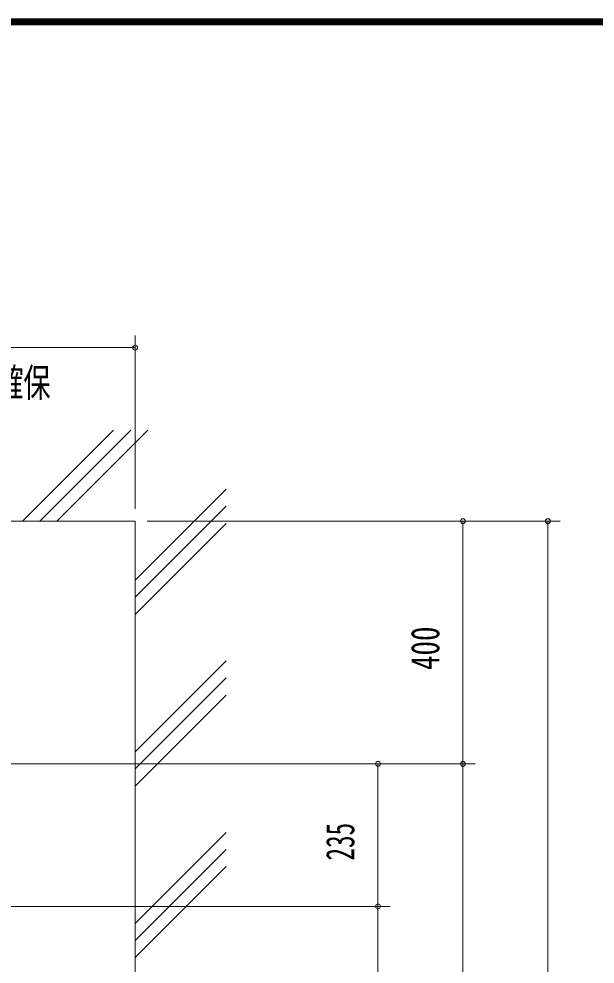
# Model space of a CAD drawing. Units: millimetres, scale not verified. Extents: x -5740 to 5740, y -4020 to 4020.
# Drawn here: x -150 to 799, y 2462 to 4020 of the extents above; entities that cross this region are included whole.
import ezdxf
from ezdxf.enums import TextEntityAlignment as Align

# ---------------------------------------------------------------- set-up
doc = ezdxf.new("R2010")
doc.units = ezdxf.units.MM
doc.header["$LTSCALE"] = 10
for name, color, linetype, lineweight in [('0-3_2ラック-03BODL', 7, 'Continuous', 18), ('0-5_2ラック-43THIN', 4, 'Continuous', 18), ('0-E_2ラック-F寸法', 3, 'Continuous', 18), ('1-2_F-F4PAPAER', 5, 'Continuous', 18)]:
    doc.layers.add(name, color=color, linetype=linetype, lineweight=lineweight)
doc.styles.add('ＭＳ ゴシック', font='')
doc.styles.get('ＭＳ ゴシック').set_extended_font_data('MS Gothic')

msp = doc.modelspace()

# ---------------------------------------------------------------- linework, layer by layer
at = {"layer": '0-3_2ラック-03BODL'}
msp.add_line((41.3, 3192.31), (-1323.7, 3192.31), dxfattribs=at)
msp.add_lwpolyline([(191.3, 907.51), (41.3, 907.51), (41.3, 3192.31)], dxfattribs=at)
at = {"layer": '0-5_2ラック-43THIN'}
for p, q in [((-144.24, 3192.31), (5.76, 3342.31)), ((-115.95, 3192.31), (34.05, 3342.31)), ((-87.67, 3192.31), (62.33, 3342.31)), ((41.3, 3095.01), (191.3, 3245.01)), ((41.3, 3066.73), (191.3, 3216.73)), ((41.3, 3038.45), (191.3, 3188.45)), ((41.3, 2812.17), (191.3, 2962.17)), ((41.3, 2783.89), (191.3, 2933.89)), ((41.3, 2755.6), (191.3, 2905.6)), ((41.3, 2529.33), (191.3, 2679.33)), ((41.3, 2501.05), (191.3, 2651.05)), ((41.3, 2472.76), (191.3, 2622.76))]:
    msp.add_line(p, q, dxfattribs=at)
at = {"layer": '0-E_2ラック-F寸法'}
for p, q in [((41.3, 3498.27), (41.3, 3212.31)), ((41.3, 3478.27), (-418.7, 3478.27)), ((741.3, 3192.31), (61.3, 3192.31)), ((581.3, 3192.31), (581.3, 2792.31)), ((721.3, 3192.31), (721.3, 1012.31)), ((601.3, 2792.31), (-433.47, 2792.31)), ((441.3, 2792.31), (441.3, 2557.31)), ((581.3, 2792.31), (581.3, 1192.31)), ((461.3, 2557.31), (-209.21, 2557.31)), ((441.3, 2557.31), (441.3, 1192.31))]:
    msp.add_line(p, q, dxfattribs=at)
for centre, start, end in [((41.3, 3478.27), 0, 180), ((41.3, 3478.27), 180, 0), ((581.3, 3192.32), 0, 180), ((721.3, 3192.32), 0, 180), ((581.3, 3192.32), 180, 0), ((721.3, 3192.32), 180, 0), ((441.3, 2792.32), 0, 180), ((441.3, 2792.32), 180, 0), ((581.3, 2792.32), 0, 180), ((581.3, 2792.32), 180, 0), ((441.3, 2557.32), 0, 180), ((441.3, 2557.32), 180, 0)]:
    msp.add_arc(centre, 4, start, end, dxfattribs=at)
at = {"layer": '1-2_F-F4PAPAER'}
for points in [[(-5740, -4019.87), (5740, -4019.87), (5740, 4020.13), (-5740, 4020.13)], [(-5739, -4018.87), (5739, -4018.87), (5739, 4019.13), (-5739, 4019.13)], [(-5738, -4017.87), (-5738, 4018.13), (5738, 4018.13), (5738, -4017.87)], [(-5737, -4016.87), (5737, -4016.87), (5737, 4017.13), (-5737, 4017.13)], [(-5736, -4015.87), (-5736, 4016.13), (5736, 4016.13), (5736, -4015.87)], [(-5735, -4014.87), (5735, -4014.87), (5735, 4015.13), (-5735, 4015.13)], [(-5734, -4013.87), (-5734, 4014.13), (5734, 4014.13), (5734, -4013.87)], [(-5733, -4012.87), (5733, -4012.87), (5733, 4013.13), (-5733, 4013.13)], [(-5732, -4011.87), (5732, -4011.87), (5732, 4012.13), (-5732, 4012.13)], [(-5731, -4010.87), (5731, -4010.87), (5731, 4011.13), (-5731, 4011.13)], [(-5730, -4009.87), (-5730, 4010.13), (5730, 4010.13), (5730, -4009.87)]]:
    msp.add_lwpolyline(points, close=True, dxfattribs=at)

# ---------------------------------------------------------------- texts
at = {"layer": '0-E_2ラック-F寸法', "color": 7, "style": 'ＭＳ ゴシック', "width": 0.7}
msp.add_text('以上確保', height=46.89, dxfattribs=at).set_placement((-277.17, 3383.07), align=Align.BOTTOM_LEFT)
at = {"layer": '0-E_2ラック-F寸法', "color": 7, "style": 'ＭＳ ゴシック'}
for s, width, p in [('400', 0.75, (556.5, 2946.86)), ('235', 0.65, (416.5, 2632.82))]:
    msp.add_text(s, height=46.89, rotation=90, dxfattribs=dict(at, width=width)).set_placement(p, align=Align.BOTTOM_LEFT)

doc.saveas('drawing.dxf')
